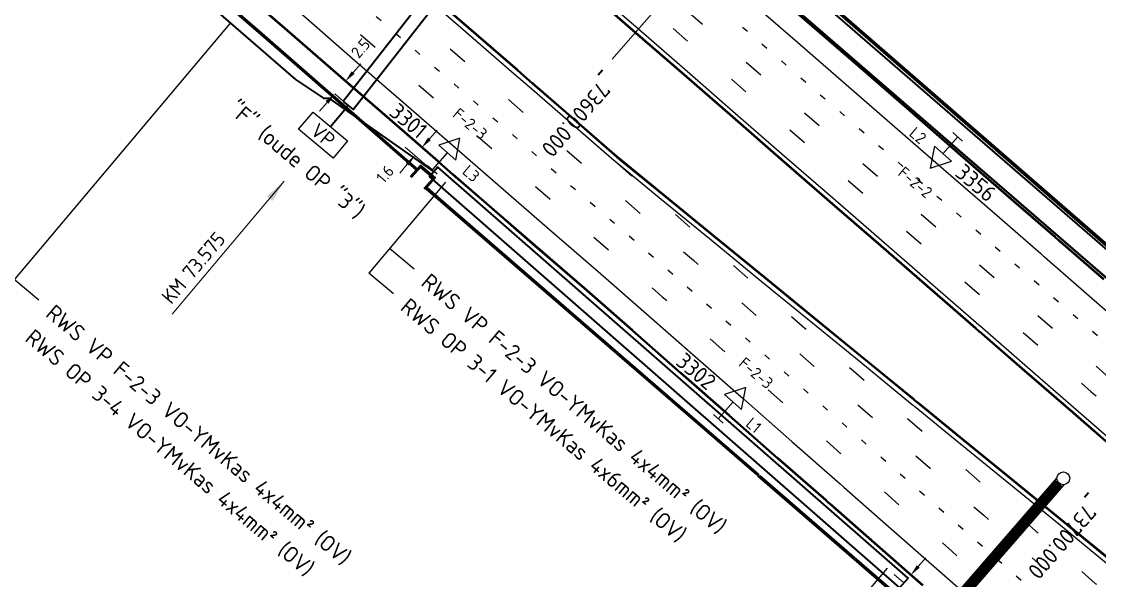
# Model space of a CAD drawing. Header units: metres. Extents: x 134219 to 139080, y 438661 to 444352.
# Drawn here: x 134730.3 to 134897.6, y 443733.7 to 443820.5 of the extents above; entities that cross this region are included whole.
import ezdxf
from ezdxf.enums import TextEntityAlignment as Align

# ---------------------------------------------------------------- set-up
doc = ezdxf.new("R2010")
doc.units = ezdxf.units.M
doc.linetypes.add('13strp', pattern=[4, 1, -3])
doc.linetypes.add('39strp', pattern=[12, 3, -9])
doc.layers.get('DEFPOINTS').update_dxf_attribs({"color": 193})
for name, color, linetype, lineweight in [('N-WE-AM-AANPIJLING-G', 7, 'Continuous', 18), ('N-WE-KL-ET-T18', 1, 'Continuous', 18), ('N-WE-KL-ET-T25', 7, 'Continuous', 25), ('N-WE-KL-ET_LS_OV_ARMATUUR-S', 7, 'Continuous', 25), ('N-WE-KL-ET_LS_OV_ARMATUUR-T18', 1, 'Continuous', 25), ('N-WE-KL-ET_LS_OV_KABEL-G', 10, 'KL-LS-OV-N', 35), ('N-WE-KL-ET_LS_OV_KABEL-M', 7, 'Continuous', 18), ('N-WE-KL-ET_LS_OV_KABEL-T25', 7, 'Continuous', 25), ('N-WE-KL-ET_LS_OV_KAST-S', 10, 'Continuous', 25), ('N-WE-KL-ET_LS_OV_MANTELBUIS-G', 10, 'Continuous', 35), ('N-WE-VW-BEWEGWIJZERING_DRAAGCONSTRUCTIE_PORTAAL-S', 7, 'Continuous', 25), ('N-WE-VW-BEWEGWIJZERING_DRAAGCONSTRUCTIE_PORTAAL_POER-S', 7, 'Continuous', 25), ('Utd-ondergr-bs', 8, 'Continuous', 35), ('Utd-ondergr-nw', 8, '13strp', 35)]:
    doc.layers.add(name, color=color, linetype=linetype, lineweight=lineweight)
doc.layers.add('N-WE-KL-ET_LS_OV_ARMATUUR-T25', color=2, linetype='Continuous')
doc.layers.add('Utd-weg-nw', color=8, linetype='Continuous')
doc.styles.add('alm a2ee v011$0$rtw_iso', font='NLCS-ISO.ttf')
doc.styles.add('ISO18', font='NLCS-ISO.ttf')
doc.styles.add('ISO25', font='NLCS-ISO.ttf')
doc.styles.add('NLCS-ISO', font='NLCS-ISO.ttf')
doc.styles.add('NLCS_18', font='NLCS-ISO.ttf', dxfattribs={"height": 1.8})
doc.styles.add('NLCS_25', font='NLCS-ISO.ttf', dxfattribs={"height": 2.5})
doc.linetypes.add('KL-LS-OV-N', pattern='A,4,-1,[103,NLCS.SHX,S=0.75,R=0,X=0,Y=0],-1,4,-1.5,["0V",Standard,S=1,R=0,X=0,Y=-0.5],-3', length=14.5)
doc.dimstyles.new('NLCS_t18_pijl_Dimension_l3_h1', dxfattribs={"dimtxt": 1.8, "dimasz": 1.8, "dimexe": 2, "dimexo": 2, "dimgap": 0.7, "dimtad": 1, "dimdec": 1, "dimzin": 0, "dimdsep": 46, "dimtxsty": 'NLCS_18', "dimcen": 2.5, "dimdle": 2, "dimclrd": 256, "dimclre": 256, "dimclrt": 256, "dimadec": 1, "dimazin": 0, "dimtfac": 1, "dimtdec": 1, "dimtofl": 0, "dimtmove": 1, "dimatfit": 0, "dimfxl": 0, "dimtolj": 1, "dimtzin": 0, "dimlwd": 18, "dimlwe": 18, "dimarcsym": 0})
doc.dimstyles.new('UTD', dxfattribs={"dimtxt": 1.8, "dimasz": 1.8, "dimexe": 0, "dimexo": 0, "dimgap": 0.5, "dimtad": 1, "dimdec": 1, "dimzin": 1, "dimdsep": 46, "dimtxsty": 'ISO18', "dimcen": 2.5, "dimclrd": 256, "dimclre": 256, "dimclrt": 1, "dimadec": 0, "dimazin": 0, "dimtfac": 1, "dimtdec": 1, "dimtmove": 0, "dimatfit": 3, "dimfxl": 0, "dimlwd": -1, "dimlwe": -1, "dimarcsym": 0})

# ---------------------------------------------------------------- blocks, each defined once
blk = doc.blocks.new('SKL-ET_OV_ARMATUUR_HD_NATRIUM_1x250W-SO (4)')
for points in [[(3.49, -1.76), (6.49, 0), (3.49, 1.76)], [(3.49, 1.76), (3.49, -1.76)], [(0, 1), (0, -1)], [(3.49, 0), (0, 0)]]:
    blk.add_lwpolyline(points)
at = {"layer": 'N-WE-KL-ET-T18', "linetype": 'ByBlock', "style": 'NLCS-ISO'}
blk.add_attdef('GROEPSNUMMER', text='', height=1.8, dxfattribs=at).set_placement((-2, -4), align=Align.RIGHT)
blk.add_attdef('FASE-AANSLUITING', (10, -4), '', height=1.8, dxfattribs=at)
at = {"layer": 'N-WE-KL-ET-T18', "linetype": 'ByBlock', "style": 'NLCS-ISO', "flags": 1}
for tag, p in [('TYPE_ARMATUUR', (7.76, -13.46)), ('TYPE_FABRIKAAT', (7.76, -17.24)), ('VERMOGEN_LAMP', (7.76, -21.02)), ('SPIEGELSTAND', (7.76, -24.81)), ('HOOGTE_LICHTMAST', (7.76, -28.59)), ('UITLEGGERHOEK', (7.76, -32.38)), ('TYPE_LICHTMAST', (7.76, -36.16)), ('BOTSVRIENDELIJK', (7.76, -39.95)), ('POSITIE_LICHTMAST', (7.76, -43.73)), ('KABELAANSLUITING', (7.76, -47.52)), ('VOEDINGSPUNT', (7.76, -51.3))]:
    blk.add_attdef(tag, p, '', height=1.8, dxfattribs=at)
at = {"layer": 'N-WE-KL-ET-T25', "linetype": 'ByBlock', "style": 'NLCS-ISO'}
blk.add_attdef('MASTNUMMER', text='', height=2.5, dxfattribs=at).set_placement((4, 4.31), align=Align.MIDDLE)
at = {"layer": 'N-WE-KL-ET-T25', "linetype": 'ByBlock', "style": 'NLCS-ISO', "flags": 1}
blk.add_attdef('TYPE_SYMBOOL', (7.76, -10.06), '', height=2.5, dxfattribs=at)
blk = doc.blocks.new('SVW-BEWEGWIJZERING_DRAAGCONSTRUCTIE_PORTAAL_ANWB (A2 73.690 HRR)')
for points in [[(-0.13, 0.99), (19.92, 24.06)], [(1, 0.01), (21.05, 23.07)]]:
    blk.add_lwpolyline(points)
at = {"ltscale": 10}
blk.add_lwpolyline([(0.66, 0.75, 1.5, 1.5, 0), (20.26, 23.31, 0, 0, 0)], format="xyseb", dxfattribs=at)
blk = doc.blocks.new('r')
at = {"color": 0, "linetype": 'ByBlock'}
blk.add_lwpolyline([(-3.5, 1.75), (3.5, 1.75), (3.5, -1.75), (-3.5, -1.75), (-3.5, 1.75)], dxfattribs=at)
blk = doc.blocks.new('SKL-ET_OV_KAST_VOEDINGSPUNT-SO')
blk.add_blockref('r', (0, 0))
at = {"layer": 'N-WE-KL-ET-T18', "linetype": 'ByBlock', "style": 'NLCS-ISO', "flags": 1}
for tag, p in [('OMSCHRIJVING_LEGENDA', (0, -8.43)), ('LOCATIE', (0, -12.22)), ('BPS-CODERING', (0, -16)), ('VOEDINGSPUNT', (0, -19.78)), ('GROEPSNUMMER', (0, -23.57)), ('POSITIE_X', (0, -27.35)), ('POSITIE_Y', (0, -31.14)), ('OVERIGE_OPMERKING(EN)_1', (0, -34.92)), ('OVERIGE_OPMERKING(EN)_2', (0, -38.71))]:
    blk.add_attdef(tag, p, '', height=1.8, dxfattribs=at)
at = {"layer": 'N-WE-KL-ET-T25', "linetype": 'ByBlock', "style": 'NLCS-ISO'}
for tag, p in [('KASTNAAM', (0, 5.27)), ('SOORT_KAST', (0, 0))]:
    blk.add_attdef(tag, text='', height=2.5, dxfattribs=at).set_placement(p, align=Align.MIDDLE_CENTER)
blk = doc.blocks.new('SVW-BEWEGWIJZERING_DRAAGCONSTRUCTIE_PORTAAL_POER-SO (1)')
blk.add_circle((0, 0), 1)
at = {"style": 'ISO18', "flags": 1}
for tag, p in [('OMSCHRIJVING_LEGENDA', (0, 28.56)), ('CONSTRUCTIENUMMER', (0, 24.77)), ('LOCATIE', (0, 20.99)), ('TYPE_POER', (0, 17.21)), ('POSITIE_POER', (0, 13.42)), ('OVERIGE_OPMERKING(EN)_1', (0, 9.64)), ('OVERIGE_OPMERKING(EN)_2', (0, 5.85))]:
    blk.add_attdef(tag, p, '', height=1.8, dxfattribs=at)
blk = doc.blocks.new('*D411')
at = {"layer": 'DEFPOINTS', "color": 0, "transparency": 16777216}
for p in [(134792.4, 443800.94), (134792.4, 443800.94), (134791.34, 443799.72)]:
    blk.add_point(p, dxfattribs=at)
at = {"layer": 'N-WE-KL-ET_LS_OV_KABEL-M', "linetype": 'Continuous', "lineweight": 18, "transparency": 16777216}
for p, q in [((134793.59, 443802.3), (134794.77, 443803.66)), ((134790.16, 443798.36), (134788.98, 443797))]:
    blk.add_line(p, q, dxfattribs=at)
at = {"layer": 'N-WE-KL-ET_LS_OV_KABEL-M', "lineweight": 18, "transparency": 16777216}
for p, q in [((134791.34, 443799.72), (134789.83, 443801.03)), ((134792.4, 443800.94), (134790.89, 443802.25))]:
    blk.add_line(p, q, dxfattribs=at)
at = {"layer": 'N-WE-KL-ET_LS_OV_KABEL-M', "transparency": 16777216}
for points in [[(134793.36, 443802.5), (134793.81, 443802.1), (134792.4, 443800.94)], [(134789.93, 443798.56), (134790.39, 443798.16), (134791.34, 443799.72)]]:
    blk.add_solid(points, dxfattribs=at)
at = {"layer": 'N-WE-KL-ET_LS_OV_KABEL-M', "transparency": 16777216, "insert": (134786.7, 443796.82), "char_height": 1.8, "attachment_point": 5, "rotation": 48.9913, "style": 'NLCS_18'}
blk.add_mtext('\\A1;1.6', dxfattribs=at)
blk = doc.blocks.new('*D419')
at = {"layer": 'DEFPOINTS', "color": 0, "transparency": 16777216}
for p in [(134868.29, 443734.53), (134868.29, 443734.53), (134867.24, 443733.33)]:
    blk.add_point(p, dxfattribs=at)
at = {"layer": 'N-WE-KL-ET_LS_OV_KABEL-M', "lineweight": 18, "transparency": 16777216}
for p, q in [((134868.29, 443734.53), (134866.78, 443735.85)), ((134867.24, 443733.33), (134865.73, 443734.64))]:
    blk.add_line(p, q, dxfattribs=at)
at = {"layer": 'N-WE-KL-ET_LS_OV_KABEL-M', "linetype": 'Continuous', "lineweight": 18, "transparency": 16777216}
for p, q in [((134869.47, 443735.89), (134870.65, 443737.25)), ((134866.06, 443731.97), (134864.88, 443730.61))]:
    blk.add_line(p, q, dxfattribs=at)
at = {"layer": 'N-WE-KL-ET_LS_OV_KABEL-M', "transparency": 16777216}
for points in [[(134869.24, 443736.09), (134869.69, 443735.69), (134868.29, 443734.53)], [(134865.83, 443732.16), (134866.28, 443731.77), (134867.24, 443733.33)]]:
    blk.add_solid(points, dxfattribs=at)
at = {"layer": 'N-WE-KL-ET_LS_OV_KABEL-M', "transparency": 16777216, "insert": (134862.6, 443730.43), "char_height": 1.8, "attachment_point": 5, "rotation": 49, "style": 'NLCS_18'}
blk.add_mtext('\\A1;1.6', dxfattribs=at)
blk = doc.blocks.new('*D383')
at = {"layer": 'DEFPOINTS', "color": 0, "transparency": 16777216}
for p in [(134780.56, 443811.24), (134778.89, 443809.32), (134778.89, 443809.32)]:
    blk.add_point(p, dxfattribs=at)
at = {"layer": 'N-WE-KL-ET_LS_OV_KABEL-M', "linetype": 'Continuous', "lineweight": 18, "transparency": 16777216}
for p, q in [((134781.74, 443812.6), (134782.92, 443813.96)), ((134777.7, 443807.96), (134776.52, 443806.6))]:
    blk.add_line(p, q, dxfattribs=at)
at = {"layer": 'N-WE-KL-ET_LS_OV_KABEL-M', "lineweight": 18, "transparency": 16777216}
for p, q in [((134780.56, 443811.24), (134782.07, 443809.93)), ((134778.89, 443809.32), (134780.4, 443808))]:
    blk.add_line(p, q, dxfattribs=at)
at = {"layer": 'N-WE-KL-ET_LS_OV_KABEL-M', "transparency": 16777216}
for points in [[(134781.51, 443812.8), (134781.97, 443812.4), (134780.56, 443811.24)], [(134777.48, 443808.16), (134777.93, 443807.76), (134778.89, 443809.32)]]:
    blk.add_solid(points, dxfattribs=at)
at = {"layer": 'N-WE-KL-ET_LS_OV_KABEL-M', "transparency": 16777216, "insert": (134782.91, 443816.38), "char_height": 1.8, "attachment_point": 5, "rotation": 48.9913, "style": 'NLCS_18'}
blk.add_mtext('\\A1;2.5', dxfattribs=at)
blk = doc.blocks.new('SAL-AM_KILOMETRERING-SO')
blk.add_lwpolyline([(-37, 0), (-28, 0), (-10, 0)])
at = {"style": 'ISO25'}
blk.add_text('KM', height=2.25, dxfattribs=at).set_placement((-36, 1))
blk.add_attdef('KM', (-31, 1), '', height=2.25, dxfattribs=at)

msp = doc.modelspace()

# ---------------------------------------------------------------- linework, layer by layer
at = {"layer": 'N-WE-KL-ET_LS_OV_KABEL-G', "elevation": 8.29, "flags": 128}
msp.add_lwpolyline([(134634.4, 443931.51), (134772.79, 443811.53), (134777.13, 443808.65), (134777.98, 443808.6), (134794.26, 443797.18)], dxfattribs=at)
at = {"layer": 'N-WE-KL-ET_LS_OV_KABEL-G', "flags": 128}
for points in [[(134778.22, 443804.23), (134780.44, 443806.88)], [(134780.98, 443807.5), (134780.47, 443806.85)]]:
    msp.add_lwpolyline(points, dxfattribs=at)
at = {"layer": 'N-WE-KL-ET_LS_OV_KABEL-M'}
for points in [[(134821.96, 443814.68), (134846.61, 443843.02)], [(134779.91, 443808.42), (134778.89, 443809.32)], [(134794.26, 443797.18), (134791.34, 443799.72)]]:
    msp.add_lwpolyline(points, dxfattribs=at)
at = {"layer": 'N-WE-KL-ET_LS_OV_KABEL-T25'}
for p, q in [((134762.68, 443820.29), (134725.92, 443776.63)), ((134796.08, 443795.59), (134784.18, 443781.45)), ((134791.23, 443782.06), (134787.4, 443785.28)), ((134788.01, 443778.23), (134784.18, 443781.45)), ((134732.96, 443777.24), (134729.14, 443780.46)), ((134864.62, 443735.62), (134827.86, 443691.95))]:
    msp.add_line(p, q, dxfattribs=at)
at = {"layer": 'N-WE-KL-ET_LS_OV_MANTELBUIS-G', "linetype": 'Continuous'}
for points in [[(134780.19, 443808.11), (134781.77, 443806.88), (134815.86, 443850.5), (134814.28, 443851.73)], [(134866.58, 443732.57), (134867.9, 443734.08), (134794.92, 443797.93), (134793.6, 443796.43)]]:
    msp.add_lwpolyline(points, close=True, dxfattribs=at)
at = {"layer": 'N-WE-KL-ET_LS_OV_MANTELBUIS-G', "extrusion": (-0.6543, -0.756235, 0), "elevation": -423866.76}
msp.add_lwpolyline([(-188342.42, 9.08), (-188439.62, 9.31), (-188342.42, 9.08)], dxfattribs=at)
at = {"layer": 'Utd-ondergr-bs', "flags": 128}
for points in [[(134660.13, 443991.61), (134662.8, 443989.29), (134835.21, 443840.23), (134904.99, 443779.65), (134913.43, 443772.31), (134939.26, 443749.93)], [(134844.9, 443749.95), (134863.71, 443733.65), (134865.82, 443731.83), (134865.69, 443731.68), (134844.59, 443749.95)], [(134865.69, 443731.8), (134844.68, 443750)]]:
    msp.add_lwpolyline(points, dxfattribs=at)
at = {"layer": 'Utd-ondergr-bs'}
for points in [[(134793.3, 443794.89, 0), (134794.49, 443796.23, 0), (134792.21, 443798.17, 0), (134791.71, 443797.62, 0), (134767.6, 443818.66, 0), (134740.32, 443842.27, 0), (134716.14, 443863.33, 0), (134716.71, 443863.95, 0), (134714.46, 443865.95, 0), (134713.83, 443865.29, 0), (134696.03, 443880.8, 0), (134671.8, 443901.79, 0), (134638.45, 443930.88, 0), (134639.05, 443931.59, 0), (134636.75, 443933.48, 0), (134636.19, 443932.81, 0), (134614.74, 443951.45, 0), (134587.55, 443975.04, 0), (134584.55, 443977.61, 0)], [(134793.3, 443794.89, 0), (134792.97, 443794.53, 0), (134792.82, 443794.66, 0), (134793.15, 443795.03, 0), (134794.2, 443796.21, 0), (134792.23, 443797.9, 0), (134790.88, 443796.39, 0), (134790.73, 443796.52, 0), (134791.58, 443797.47, 0), (134767.46, 443818.51, 0), (134740.19, 443842.11, 0), (134716.01, 443863.18, 0), (134715.39, 443862.51, 0), (134715.24, 443862.64, 0), (134716.42, 443863.93, 0), (134714.47, 443865.67, 0), (134713.25, 443864.36, 0), (134713.11, 443864.5, 0), (134713.7, 443865.14, 0), (134695.9, 443880.65, 0), (134671.67, 443901.64, 0), (134638.32, 443930.73, 0)], [(134716, 443863.31, 0), (134716.06, 443863.25, 0), (134740.25, 443842.19, 0), (134767.52, 443818.58, 0), (134791.65, 443797.54, 0), (134791.71, 443797.48, 0)], [(134716.14, 443863.33, 0), (134740.32, 443842.27, 0), (134767.6, 443818.66, 0), (134791.71, 443797.62, 0), (134792.21, 443798.17, 0), (134794.49, 443796.23, 0), (134793.3, 443794.89, 0), (134792.97, 443794.53, 0), (134792.82, 443794.66, 0), (134793.15, 443795.03, 0), (134794.2, 443796.21, 0), (134792.23, 443797.9, 0), (134790.88, 443796.39, 0), (134790.73, 443796.52, 0), (134791.58, 443797.47, 0), (134767.46, 443818.51, 0), (134740.19, 443842.11, 0), (134716.01, 443863.18, 0)], [(134904.55, 443780.58, 0), (134836.27, 443839.99, 0), (134834.19, 443841.8, 0), (134834.32, 443841.95, 0), (134906.69, 443778.99, 0), (134906.56, 443778.84, 0), (134904.55, 443780.58, 0)], [(134834.3, 443841.82, 0), (134906.57, 443778.95, 0)], [(134792.92, 443794.63, 0), (134794.34, 443796.21, 0), (134792.22, 443798.02, 0), (134791.71, 443797.48, 0), (134790.84, 443796.5, 0)], [(134844.4, 443750.15, 0), (134793.11, 443794.53, 0), (134793.24, 443794.69, 0), (134795.26, 443792.94, 0)], [(134844.68, 443750, 0), (134793.23, 443794.56, 0)], [(134844.67, 443750.15, 0), (134795.26, 443792.94, 0)], [(134844.9, 443749.95, 0), (134863.71, 443733.65, 0), (134865.82, 443731.83, 0), (134865.69, 443731.68, 0), (134844.59, 443749.95, 0)], [(134865.69, 443731.8, 0), (134844.68, 443750, 0)]]:
    msp.add_polyline3d(points, dxfattribs=at)
for points in [[(134904.55, 443780.58, 0), (134836.27, 443839.99, 0), (134834.19, 443841.8, 0), (134834.32, 443841.95, 0), (134906.69, 443778.99, 0), (134906.56, 443778.84, 0)], [(134795.26, 443792.94, 0), (134844.67, 443750.15, 0), (134844.4, 443750.15, 0), (134793.11, 443794.53, 0), (134793.24, 443794.69, 0)]]:
    msp.add_polyline3d(points, close=True, dxfattribs=at)
at = {"layer": 'Utd-ondergr-nw', "color": 7, "linetype": 'Continuous'}
for p, q in [((134820.45, 443812.95), (134819.8, 443812.2)), ((134895.91, 443747.34), (134895.26, 443746.58))]:
    msp.add_line(p, q, dxfattribs=at)
at = {"layer": 'Utd-ondergr-nw', "linetype": 'Continuous', "flags": 128}
for points in [[(134726.97, 443857.84), (134734.51, 443851.28), (134742.06, 443844.72), (134749.6, 443838.16), (134757.15, 443831.6), (134764.7, 443825.03), (134772.24, 443818.47), (134779.79, 443811.91), (134787.34, 443805.35), (134794.88, 443798.79), (134797.25, 443796.73), (134802.43, 443792.23), (134809.97, 443785.66), (134817.55, 443779.14), (134825.06, 443772.54), (134832.57, 443765.93), (134840.08, 443759.33), (134847.59, 443752.73), (134855.1, 443746.12), (134855.56, 443745.72), (134855.68, 443745.62), (134862.61, 443739.52), (134870.12, 443732.92)], [(134727.01, 443857.9), (134734.56, 443851.33), (134742.1, 443844.77), (134749.65, 443838.21), (134757.2, 443831.65), (134764.74, 443825.09), (134772.29, 443818.52), (134779.84, 443811.96), (134787.38, 443805.4), (134794.93, 443798.84), (134797.29, 443796.78), (134802.47, 443792.28), (134810.02, 443785.72), (134817.6, 443779.19), (134825.11, 443772.59), (134832.62, 443765.99), (134840.13, 443759.38), (134847.64, 443752.78), (134855.15, 443746.18), (134855.61, 443745.78), (134855.72, 443745.67), (134862.66, 443739.57), (134870.17, 443732.97)], [(134792.11, 443826.07), (134799.65, 443819.51), (134807.2, 443812.95), (134809.56, 443810.89), (134814.74, 443806.39), (134822.29, 443799.83), (134823.22, 443799.02), (134830.01, 443793.47), (134837.76, 443787.14), (134845.5, 443780.8), (134853.25, 443774.47), (134861, 443768.14), (134868.74, 443761.81), (134869.21, 443761.43), (134869.33, 443761.33), (134876.49, 443755.48), (134884.24, 443749.15), (134891.98, 443742.81), (134899.73, 443736.48)], [(134792.15, 443826.13), (134799.7, 443819.57), (134807.24, 443813), (134809.61, 443810.95), (134814.79, 443806.44), (134822.34, 443799.88), (134830.06, 443793.52), (134837.8, 443787.19), (134845.55, 443780.86), (134853.3, 443774.53), (134861.04, 443768.19), (134868.79, 443761.86), (134869.26, 443761.48), (134869.38, 443761.38), (134876.53, 443755.53), (134884.28, 443749.2), (134892.03, 443742.87), (134899.77, 443736.54)], [(134845.39, 443826.39), (134852.93, 443819.83), (134860.48, 443813.27), (134868.03, 443806.7), (134875.57, 443800.14), (134883.12, 443793.58), (134890.66, 443787.02), (134891.12, 443786.62), (134891.24, 443786.52), (134898.21, 443780.46)], [(134845.43, 443826.44), (134852.98, 443819.88), (134860.53, 443813.32), (134868.07, 443806.76), (134875.62, 443800.2), (134883.16, 443793.63), (134890.71, 443787.07), (134891.17, 443786.67), (134891.28, 443786.57), (134898.26, 443780.51)], [(134820.34, 443823.29), (134825.52, 443818.79), (134833.07, 443812.23), (134840.62, 443805.66), (134848.16, 443799.1), (134855.71, 443792.54), (134863.26, 443785.98), (134870.8, 443779.42), (134878.35, 443772.86), (134878.81, 443772.46), (134878.92, 443772.36), (134885.89, 443766.29), (134893.44, 443759.73), (134900.99, 443753.17)], [(134820.39, 443823.34), (134825.57, 443818.84), (134833.12, 443812.28), (134840.66, 443805.72), (134848.21, 443799.16), (134855.76, 443792.59), (134863.3, 443786.03), (134870.85, 443779.47), (134878.39, 443772.91), (134878.85, 443772.51), (134878.97, 443772.41), (134885.94, 443766.35), (134893.49, 443759.78), (134901.03, 443753.22)]]:
    msp.add_lwpolyline(points, dxfattribs=at)
at = {"layer": 'Utd-weg-nw', "linetype": '13strp', "flags": 128}
for points in [[(134682.21, 443958.77), (134689.76, 443952.21), (134697.3, 443945.65), (134704.85, 443939.09), (134712.4, 443932.52), (134719.94, 443925.96), (134727.49, 443919.4), (134735.03, 443912.84), (134742.58, 443906.28), (134750.13, 443899.72), (134754.22, 443896.16), (134757.67, 443893.15), (134765.22, 443886.59), (134772.76, 443880.03), (134780.31, 443873.47), (134787.86, 443866.91), (134795.4, 443860.35), (134802.95, 443853.78), (134810.49, 443847.22), (134818.04, 443840.66), (134825.59, 443834.1), (134827.95, 443832.04), (134833.13, 443827.54), (134840.68, 443820.98), (134848.23, 443814.41), (134855.77, 443807.85), (134863.32, 443801.29), (134870.86, 443794.73), (134878.41, 443788.17), (134885.96, 443781.6), (134886.41, 443781.21), (134886.53, 443781.11), (134893.5, 443775.04), (134901.05, 443768.48), (134908.59, 443761.92), (134916.13, 443755.35), (134923.03, 443749.3), (134923.65, 443748.75), (134931.15, 443742.14), (134938.65, 443735.5), (134942.3, 443732.24), (134946.13, 443728.83), (134953.59, 443722.13), (134961.04, 443715.41), (134968.47, 443708.65), (134975.89, 443701.86), (134983.28, 443695.04), (134990.66, 443688.19), (134997.39, 443681.88), (134998.01, 443681.31), (135005.33, 443674.39), (135012.64, 443667.43), (135019.91, 443660.43), (135027.16, 443653.4), (135034.38, 443646.33), (135041.56, 443639.22), (135045.75, 443635.05), (135048.72, 443632.07), (135055.83, 443624.89), (135062.92, 443617.66), (135069.96, 443610.41), (135074.95, 443605.24), (135076.98, 443603.13), (135083.96, 443595.82), (135090.92, 443588.48), (135091.15, 443588.23)], [(134658.56, 443931.57), (134666.1, 443925.01), (134673.65, 443918.44), (134681.19, 443911.88), (134688.74, 443905.32), (134696.29, 443898.76), (134703.83, 443892.2), (134711.38, 443885.64), (134718.92, 443879.07), (134726.47, 443872.51), (134730.56, 443868.95), (134734.02, 443865.95), (134741.56, 443859.39), (134749.11, 443852.83), (134756.66, 443846.27), (134764.2, 443839.7), (134771.75, 443833.14), (134779.29, 443826.58), (134786.84, 443820.02), (134794.39, 443813.46), (134801.93, 443806.9), (134804.3, 443804.84), (134809.48, 443800.33), (134817.02, 443793.77), (134824.6, 443787.25), (134832.11, 443780.65), (134839.62, 443774.04), (134847.13, 443767.44), (134854.64, 443760.84), (134862.15, 443754.23), (134862.61, 443753.83), (134862.73, 443753.73), (134869.66, 443747.63), (134877.17, 443741.03), (134884.68, 443734.42), (134892.19, 443727.82), (134899.12, 443721.79), (134899.74, 443721.25), (134907.28, 443714.69), (134914.81, 443708.13), (134918.49, 443704.93), (134922.34, 443701.57), (134929.85, 443695.01), (134937.34, 443688.44), (134944.82, 443681.85), (134952.28, 443675.25), (134959.71, 443668.64), (134967.12, 443662), (134968.03, 443661.18)]]:
    msp.add_lwpolyline(points, dxfattribs=at)
at = {"layer": 'Utd-weg-nw', "linetype": '39strp', "flags": 128}
for points in [[(134679.77, 443955.96), (134687.31, 443949.4), (134694.86, 443942.84), (134702.41, 443936.28), (134709.95, 443929.71), (134717.5, 443923.15), (134725.04, 443916.59), (134732.59, 443910.03), (134740.14, 443903.47), (134747.68, 443896.91), (134751.77, 443893.35), (134755.23, 443890.34), (134762.77, 443883.78), (134770.32, 443877.22), (134777.87, 443870.66), (134785.41, 443864.1), (134792.96, 443857.53), (134800.5, 443850.97), (134808.05, 443844.41), (134815.6, 443837.85), (134823.14, 443831.29), (134825.51, 443829.23), (134830.69, 443824.73), (134838.23, 443818.16), (134845.78, 443811.6), (134853.33, 443805.04), (134860.87, 443798.48), (134868.42, 443791.92), (134875.97, 443785.36), (134883.51, 443778.79), (134883.97, 443778.4), (134884.09, 443778.29), (134891.06, 443772.23), (134898.6, 443765.67), (134906.15, 443759.11), (134913.69, 443752.54), (134920.59, 443746.49), (134921.21, 443745.94), (134928.71, 443739.33), (134936.2, 443732.69), (134939.86, 443729.43), (134943.68, 443726.02), (134951.14, 443719.33), (134958.58, 443712.61), (134966.01, 443705.86), (134973.42, 443699.08), (134980.8, 443692.27), (134988.17, 443685.42), (134994.89, 443679.12), (134995.51, 443678.55), (135002.82, 443671.64), (135010.11, 443664.69), (135017.37, 443657.71), (135024.61, 443650.69), (135031.81, 443643.64), (135038.98, 443636.54), (135043.15, 443632.38), (135046.11, 443629.41), (135053.21, 443622.24), (135060.28, 443615.04), (135067.31, 443607.8), (135072.28, 443602.64), (135074.3, 443600.53), (135081.27, 443593.24), (135088.21, 443585.92), (135088.44, 443585.67)], [(134677.47, 443953.32), (134685.02, 443946.76), (134692.56, 443940.2), (134700.11, 443933.63), (134707.65, 443927.07), (134715.2, 443920.51), (134722.75, 443913.95), (134730.29, 443907.39), (134737.84, 443900.83), (134745.39, 443894.26), (134749.48, 443890.71), (134752.93, 443887.7), (134760.48, 443881.14), (134768.02, 443874.58), (134775.57, 443868.02), (134783.12, 443861.46), (134790.66, 443854.89), (134798.21, 443848.33), (134805.75, 443841.77), (134813.3, 443835.21), (134820.85, 443828.65), (134823.21, 443826.59), (134828.39, 443822.09), (134835.94, 443815.52), (134843.48, 443808.96), (134851.03, 443802.4), (134858.58, 443795.84), (134866.12, 443789.28), (134873.67, 443782.71), (134881.21, 443776.15), (134881.67, 443775.75), (134881.79, 443775.65), (134888.76, 443769.59), (134896.31, 443763.03), (134903.85, 443756.47), (134911.39, 443749.9), (134918.29, 443743.84), (134918.91, 443743.3), (134926.41, 443736.69), (134933.9, 443730.05), (134937.56, 443726.8), (134941.38, 443723.38), (134948.83, 443716.69), (134956.27, 443709.98), (134963.69, 443703.23), (134971.09, 443696.46), (134978.47, 443689.65), (134985.83, 443682.82), (134992.54, 443676.53), (134993.16, 443675.95), (135000.46, 443669.05), (135007.74, 443662.12), (135014.99, 443655.15), (135022.21, 443648.14), (135029.39, 443641.1), (135036.55, 443634.02), (135040.71, 443629.87), (135043.67, 443626.91), (135050.75, 443619.75), (135057.8, 443612.57), (135064.81, 443605.35), (135069.77, 443600.2), (135071.79, 443598.1), (135078.74, 443590.82), (135085.66, 443583.52), (135085.9, 443583.27)], [(134661, 443934.38), (134668.55, 443927.82), (134676.09, 443921.26), (134683.64, 443914.69), (134691.18, 443908.13), (134698.73, 443901.57), (134706.28, 443895.01), (134713.82, 443888.45), (134721.37, 443881.89), (134728.92, 443875.32), (134733.01, 443871.77), (134736.46, 443868.76), (134744.01, 443862.2), (134751.55, 443855.64), (134759.1, 443849.08), (134766.65, 443842.51), (134774.19, 443835.95), (134781.74, 443829.39), (134789.28, 443822.83), (134796.83, 443816.27), (134804.38, 443809.71), (134806.74, 443807.65), (134811.92, 443803.14), (134819.47, 443796.58), (134820.48, 443795.86), (134827.05, 443790.06), (134834.56, 443783.46), (134842.07, 443776.85), (134849.58, 443770.25), (134857.09, 443763.65), (134864.6, 443757.04), (134865.05, 443756.64), (134865.17, 443756.54), (134872.11, 443750.44), (134879.62, 443743.84), (134887.13, 443737.23), (134894.64, 443730.63), (134901.56, 443724.6), (134902.18, 443724.06), (134909.72, 443717.5), (134917.26, 443710.94), (134920.94, 443707.74), (134924.79, 443704.38), (134932.3, 443697.81), (134939.8, 443691.23), (134947.29, 443684.64), (134954.75, 443678.04), (134962.19, 443671.42), (134969.61, 443664.77), (134970.52, 443663.95)], [(134656.11, 443928.76), (134663.66, 443922.2), (134671.2, 443915.63), (134678.75, 443909.07), (134686.3, 443902.51), (134693.84, 443895.95), (134701.39, 443889.39), (134708.93, 443882.83), (134716.48, 443876.26), (134724.03, 443869.7), (134728.12, 443866.14), (134731.57, 443863.14), (134739.12, 443856.58), (134746.66, 443850.02), (134754.21, 443843.45), (134761.76, 443836.89), (134769.3, 443830.33), (134776.85, 443823.77), (134784.4, 443817.21), (134791.94, 443810.65), (134799.49, 443804.08), (134801.85, 443802.03), (134807.03, 443797.52), (134814.58, 443790.96), (134822.16, 443784.44), (134829.67, 443777.83), (134837.18, 443771.23), (134844.69, 443764.63), (134852.2, 443758.03), (134859.71, 443751.42), (134860.17, 443751.02), (134860.28, 443750.92), (134867.22, 443744.82), (134874.73, 443738.22), (134882.24, 443731.61), (134889.75, 443725.01), (134896.67, 443718.98), (134897.29, 443718.44), (134904.83, 443711.88), (134912.37, 443705.33), (134914.99, 443703.04), (134919.91, 443698.75), (134927.44, 443692.16), (134934.96, 443685.55), (134942.45, 443678.91), (134949.92, 443672.23), (134957.35, 443665.5), (134961.05, 443662.12), (134964.74, 443658.72), (134965.23, 443658.27)], [(134822.77, 443798.5), (134829.34, 443792.7), (134836.86, 443786.1), (134844.37, 443779.49), (134851.88, 443772.89), (134859.39, 443766.29), (134866.9, 443759.68), (134867.35, 443759.28), (134867.47, 443759.18), (134874.41, 443753.08), (134881.92, 443746.48), (134889.43, 443739.88), (134896.94, 443733.27), (134897.85, 443732.44), (134903.86, 443727.24), (134904.48, 443726.71), (134912.02, 443720.14), (134919.56, 443713.58), (134923.24, 443710.38), (134927.09, 443707.02), (134934.61, 443700.44), (134942.11, 443693.86), (134949.6, 443687.27), (134957.07, 443680.66), (134964.52, 443674.03), (134971.95, 443667.38), (134972.86, 443666.56)]]:
    msp.add_lwpolyline(points, dxfattribs=at)
at = {"layer": 'Utd-weg-nw', "linetype": 'Continuous', "flags": 128}
for points in [[(134729.21, 443860.42), (134736.76, 443853.86), (134744.3, 443847.3), (134751.85, 443840.74), (134759.39, 443834.18), (134766.94, 443827.61), (134774.49, 443821.05), (134782.03, 443814.49), (134789.58, 443807.93), (134797.13, 443801.37), (134799.49, 443799.31), (134804.67, 443794.81), (134812.22, 443788.24), (134819.8, 443781.72), (134827.31, 443775.12), (134834.82, 443768.52), (134842.33, 443761.91), (134849.84, 443755.31), (134857.35, 443748.71), (134857.8, 443748.3), (134857.92, 443748.2), (134864.86, 443742.1), (134872.37, 443735.5), (134879.88, 443728.9)], [(134791.65, 443825.55), (134799.19, 443818.98), (134806.74, 443812.42), (134809.1, 443810.37), (134814.28, 443805.86), (134821.83, 443799.3), (134829.55, 443792.94), (134837.3, 443786.61), (134845.04, 443780.28), (134852.79, 443773.94), (134860.54, 443767.61), (134868.28, 443761.28), (134868.75, 443760.9), (134868.87, 443760.8), (134876.03, 443754.95), (134883.78, 443748.62), (134891.52, 443742.29), (134899.27, 443735.96)], [(134820.85, 443823.87), (134826.03, 443819.37), (134833.58, 443812.81), (134841.12, 443806.25), (134848.67, 443799.68), (134856.21, 443793.12), (134863.76, 443786.56), (134871.31, 443780), (134878.85, 443773.44), (134879.31, 443773.04), (134879.43, 443772.94), (134886.4, 443766.87), (134893.94, 443760.31), (134901.49, 443753.75)], [(134843.19, 443823.86), (134850.74, 443817.3), (134858.28, 443810.74), (134865.83, 443804.18), (134873.37, 443797.61), (134880.92, 443791.05), (134888.47, 443784.49), (134888.92, 443784.09), (134889.04, 443783.99), (134896.01, 443777.93), (134903.56, 443771.37)]]:
    msp.add_lwpolyline(points, dxfattribs=at)

# ---------------------------------------------------------------- block references
at = {"layer": 'N-WE-AM-AANPIJLING-G'}
ref = msp.add_blockref('SAL-AM_KILOMETRERING-SO', (134777.5, 443803.37), dxfattribs=dict(at, rotation=49.90729441065952))
ref.add_attrib('KM', '73.575', (134756.77, 443780.3), dxfattribs={"layer": 'N-WE-KL-ET_LS_OV_ARMATUUR-T25', "height": 2.25, "rotation": 49.9073, "style": 'ISO25'})
at = {"layer": 'N-WE-KL-ET_LS_OV_ARMATUUR-S'}
ref = msp.add_blockref('SKL-ET_OV_ARMATUUR_HD_NATRIUM_1x250W-SO (4)', (134794.05, 443797.53), dxfattribs=dict(at, rotation=48.65833918064309))
ref.add_attrib('MASTNUMMER', '3301', (134787.16, 443806.15), dxfattribs={"layer": 'N-WE-KL-ET_LS_OV_ARMATUUR-T25', "height": 2.5, "rotation": 319.9073, "style": 'ISO25'})
ref.add_attrib('FASE-AANSLUITING_1', 'L3', (134798.55, 443797.02), dxfattribs={"layer": 'N-WE-KL-ET_LS_OV_ARMATUUR-T18', "height": 1.8, "rotation": 319.9073, "style": 'ISO18'})
ref.add_attrib('GROEPSNUMMER', 'F-2-3', (134797.06, 443805.87), dxfattribs={"layer": 'N-WE-KL-ET_LS_OV_ARMATUUR-T18', "height": 1.8, "rotation": 319.9073, "style": 'ISO18'})
ref = msp.add_blockref('SKL-ET_OV_ARMATUUR_HD_NATRIUM_1x250W-SO (4)', (134875.59, 443802.63, 9.47), dxfattribs=dict(at, rotation=228.7829127994648))
ref.add_attrib('MASTNUMMER', '3356', (134875, 443796.71, 9.47), dxfattribs={"layer": 'N-WE-KL-ET_LS_OV_ARMATUUR-T25', "height": 2.5, "rotation": 319.9073, "style": 'ISO25'})
ref.add_attrib('FASE-AANSLUITING_1', 'L2', (134867.91, 443802.92, 9.47), dxfattribs={"layer": 'N-WE-KL-ET_LS_OV_ARMATUUR-T18', "height": 1.8, "rotation": 319.9073, "style": 'ISO18'})
ref.add_attrib('GROEPSNUMMER', 'F-2-2', (134866.16, 443796.76, 9.47), dxfattribs={"layer": 'N-WE-KL-ET_LS_OV_ARMATUUR-T18', "height": 1.8, "rotation": 319.9073, "style": 'ISO18'})
ref = msp.add_blockref('SKL-ET_OV_ARMATUUR_HD_NATRIUM_1x250W-SO (4)', (134838.43, 443758.83, 9.49), dxfattribs=dict(at, rotation=48.65833918064309))
ref.add_attrib('MASTNUMMER', '3302', (134831.66, 443767.38, 9.49), dxfattribs={"layer": 'N-WE-KL-ET_LS_OV_ARMATUUR-T25', "height": 2.5, "rotation": 319.9073, "style": 'ISO25'})
ref.add_attrib('FASE-AANSLUITING_1', 'L1', (134842.55, 443757.81, 9.49), dxfattribs={"layer": 'N-WE-KL-ET_LS_OV_ARMATUUR-T18', "height": 1.8, "rotation": 319.9073, "style": 'ISO18'})
ref.add_attrib('GROEPSNUMMER', 'F-2-3', (134841.44, 443767.16, 9.49), dxfattribs={"layer": 'N-WE-KL-ET_LS_OV_ARMATUUR-T18', "height": 1.8, "rotation": 319.9073, "style": 'ISO18'})
at = {"layer": 'N-WE-KL-ET_LS_OV_KAST-S'}
ref = msp.add_blockref('SKL-ET_OV_KAST_VOEDINGSPUNT-SO', (134777.09, 443802.88), dxfattribs=dict(at, rotation=320.0446745883286))
ref.add_attrib('KASTNAAM', '"F" (oude OP "3")', dxfattribs={"layer": 'N-WE-KL-ET_LS_OV_ARMATUUR-T25', "height": 2.5, "rotation": 319.9073, "style": 'ISO25'}).set_placement((134773.03, 443799.07), align=Align.MIDDLE_CENTER)
ref.add_attrib('SOORT_KAST', 'VP', dxfattribs={"layer": 'N-WE-KL-ET_LS_OV_ARMATUUR-T25', "height": 2.25, "rotation": 320.0447, "style": 'ISO25'}).set_placement((134777.09, 443802.88), align=Align.MIDDLE_CENTER)
at = {"layer": 'N-WE-VW-BEWEGWIJZERING_DRAAGCONSTRUCTIE_PORTAAL-S'}
msp.add_blockref('SVW-BEWEGWIJZERING_DRAAGCONSTRUCTIE_PORTAAL_ANWB (A2 73.690 HRR)', (134871.08, 443725.52), dxfattribs=at)
at = {"layer": 'N-WE-VW-BEWEGWIJZERING_DRAAGCONSTRUCTIE_PORTAAL_POER-S', "rotation": 107.0588396289041}
msp.add_blockref('SVW-BEWEGWIJZERING_DRAAGCONSTRUCTIE_PORTAAL_POER-SO (1)', (134891.99, 443749.58), dxfattribs=at)

# ---------------------------------------------------------------- texts
at = {"layer": 'N-WE-KL-ET_LS_OV_KABEL-T25', "style": 'NLCS_25'}
for s, p in [('RWS VP F-2-3 VO-YMvKas 4x4mm² (OV)', (134792.92, 443780.64)), ('RWS OP 3-1 VO-YMvKas 4x6mm² (OV)', (134789.7, 443776.81)), ('RWS VP F-2-3 VO-YMvKas 4x4mm² (OV)', (134734.66, 443775.81)), ('RWS OP 3-4 VO-YMvKas 4x4mm² (OV)', (134731.44, 443771.99))]:
    msp.add_text(s, height=2.5, rotation=319.9073, dxfattribs=at).set_placement(p, align=Align.MIDDLE_LEFT)
at = {"layer": 'Utd-ondergr-nw', "color": 7, "style": 'alm a2ee v011$0$rtw_iso'}
for s, p in [('73600.000', (134819.94, 443811.41)), ('73700.000', (134895.4, 443745.79))]:
    msp.add_text(s, height=2.5, rotation=228.9913, dxfattribs=at).set_placement(p)

# ---------------------------------------------------------------- dimensions: what is measured, and where the dimension line sits
at = {"layer": 'N-WE-KL-ET_LS_OV_KABEL-M'}
for base, p1, p2, angle, picture, middle in [((134778.89, 443809.32), (134780.56, 443811.24), (134778.89, 443809.32), 228.9913, '*D383', (134784.12, 443815.33)), ((134792.4, 443800.94), (134791.34, 443799.72), (134792.4, 443800.94), 48.9913, '*D411', (134787.91, 443795.78)), ((134868.29, 443734.53), (134867.24, 443733.33), (134868.29, 443734.53), 49, '*D419', (134863.81, 443729.38))]:
    dim = msp.add_linear_dim(base=base, p1=p1, p2=p2, angle=angle, dimstyle='NLCS_t18_pijl_Dimension_l3_h1', dxfattribs=at)
    dim.commit()
    dim.dimension.update_dxf_attribs({"geometry": picture, "text_midpoint": middle, "dimtype": 161})

# ---------------------------------------------------------------- leaders
at = {"layer": 'N-WE-AM-AANPIJLING-G'}
msp.add_leader([(134771.06, 443795.72), (134753.67, 443775.06)], dimstyle='UTD', override={"dimasz": 3.5, "dimfxl": 0}, dxfattribs=at)

doc.saveas('drawing.dxf')
